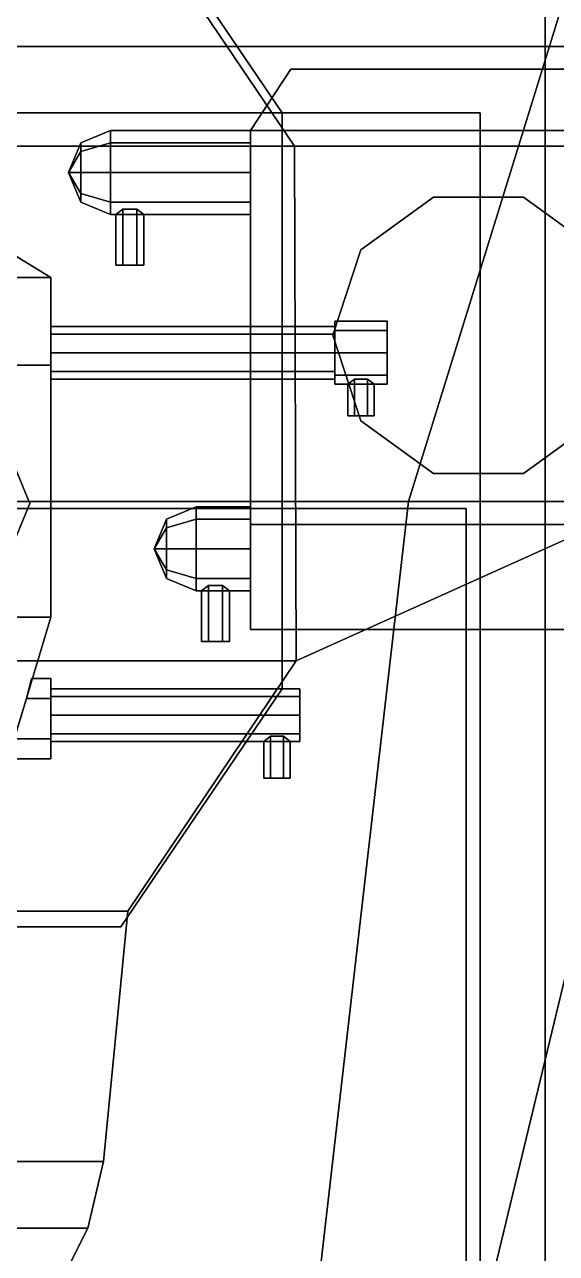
# Model space of a CAD drawing. Extents: x -14 to 14, y -80 to 101.
# Drawn here: x 1.03 to 4.06, y -31.32 to -24.3 of the extents above; entities that cross this region are included whole.
import ezdxf

# ---------------------------------------------------------------- set-up
doc = ezdxf.new("R2010")
doc.units = 0
doc.layers.get('0').update_dxf_attribs({"linetype": 'CONTINUOUS'})
for name, color, linetype in [('CITADELLE', 3, 'CONTINUOUS'), ('PLATFORMS', 6, 'CONTINUOUS'), ('RANGEFINDERS', 2, 'CONTINUOUS'), ('SUPERSTRUCTURE', 4, 'CONTINUOUS')]:
    doc.layers.add(name, color=color, linetype=linetype)

msp = doc.modelspace()

# ---------------------------------------------------------------- linework, layer by layer
for points in [[(3.22, -27.03, -9.44), (0, -27.03, -9.55), (0, -21.15, -9.55), (5.04, -21.15, -9.44)], [(4.77, -27.03, -9.34), (3.22, -27.03, -9.44), (5.04, -21.15, -9.44), (6.52, -21.15, -9.34)], [(2.55, -32.88, -9.44), (0, -32.88, -9.55), (0, -27.03, -9.55), (3.22, -27.03, -9.44)], [(3.36, -32.88, -9.34), (2.55, -32.88, -9.44), (3.22, -27.03, -9.44), (4.77, -27.03, -9.34)], [(4.38, -32.88, -9.21), (3.36, -32.88, -9.34), (4.77, -27.03, -9.34), (5.96, -27.03, -9.21)]]:
    msp.add_3dface(points)
at = {"layer": 'CITADELLE'}
for points in [[(12.11, -12.91, 4.59), (-12.11, -12.91, 4.59), (-11.83, -24.43, 4.59), (11.83, -24.43, 4.59)], [(11.83, -24.43, 4.59), (-11.83, -24.43, 4.59), (-11.47, -35.15, 4.59), (11.47, -35.15, 4.59)]]:
    msp.add_3dface(points, dxfattribs=at)
at = {"layer": 'PLATFORMS'}
for points in [[(-4, -18.15, 12.63), (-4, -31.47, 12.63), (4, -31.47, 12.63), (4, -18.15, 12.63)], [(4, -31.47, 12.48), (0, -39.75, 12.48), (0, -18.15, 12.48), (4, -18.15, 12.48)], [(1.12, -20.5, 29.33), (1.1631, -20.4448, 29.4), (7.2229, -25.1793, 29.4), (7.1798, -25.2344, 29.33)], [(1.1631, -20.4448, 29.4), (1.12, -20.5, 29.47), (7.1798, -25.2344, 29.47), (7.2229, -25.1793, 29.4)], [(1.12, -20.5, 29.47), (1.0769, -20.5552, 29.4), (7.1367, -25.2896, 29.4), (7.1798, -25.2344, 29.47)], [(1.0769, -20.5552, 29.4), (1.12, -20.5, 29.33), (7.1798, -25.2344, 29.33), (7.1367, -25.2896, 29.4)], [(4, -21.36, 12.63), (4, -31.47, 12.63), (4, -31.47, 12.48), (4, -21.36, 12.48)], [(2.57, -25, 16.79), (-2.57, -25, 16.79), (-1.66, -23.65, 16.79), (1.66, -23.65, 16.79)], [(-1.66, -23.65, 16.94), (-2.57, -25, 16.94), (2.57, -25, 16.94), (1.66, -23.65, 16.94)], [(1.66, -23.65, 16.94), (2.57, -25, 16.94), (2.57, -25, 16.79), (1.66, -23.65, 16.79)], [(-3.63, -24.81, 7.4), (3.63, -24.81, 7.4), (3.63, -24.81, 7.25), (-3.63, -24.81, 7.25)], [(-3.63, -32.64, 7.4), (3.63, -32.64, 7.4), (3.63, -24.81, 7.4), (-3.63, -24.81, 7.4)], [(3.63, -24.81, 7.25), (3.63, -32.64, 7.25), (-3.63, -32.64, 7.25), (-3.63, -24.81, 7.25)], [(3.63, -24.81, 7.4), (3.63, -32.64, 7.4), (3.63, -32.64, 7.25), (3.63, -24.81, 7.25)], [(2.58, -27.94, 16.79), (-2.58, -27.94, 16.79), (-2.57, -25, 16.79), (2.57, -25, 16.79)], [(-2.57, -25, 16.94), (-2.58, -27.94, 16.94), (2.58, -27.94, 16.94), (2.57, -25, 16.94)], [(4.13, -25, 16.94), (4.13, -25, 16.79), (2.57, -25, 16.79), (2.57, -25, 16.94)], [(4.13, -27.24, 16.94), (4.13, -25, 16.94), (2.57, -25, 16.94), (2.58, -27.94, 16.94)], [(2.58, -27.94, 16.79), (2.57, -25, 16.79), (4.13, -25, 16.79), (4.13, -27.24, 16.79)], [(-3.55, -27.07, 10.52), (3.55, -27.07, 10.52), (3.55, -27.07, 10.37), (-3.55, -27.07, 10.37)], [(0, -27.07, 10.52), (0, -37.81, 10.52), (3.55, -34.59, 10.52), (3.55, -27.07, 10.52)], [(3.55, -34.59, 10.37), (0, -37.81, 10.37), (0, -27.07, 10.37), (3.55, -27.07, 10.37)], [(3.55, -27.07, 10.52), (3.55, -34.59, 10.52), (3.55, -34.59, 10.37), (3.55, -27.07, 10.37)], [(2.58, -27.94, 16.94), (2.58, -27.94, 16.79), (4.13, -27.24, 16.79), (4.13, -27.24, 16.94)], [(-2.58, -27.94, 16.94), (-1.62, -29.37, 16.94), (1.62, -29.37, 16.94), (2.58, -27.94, 16.94)], [(1.62, -29.37, 16.79), (-1.62, -29.37, 16.79), (-2.58, -27.94, 16.79), (2.58, -27.94, 16.79)], [(2.58, -27.94, 16.94), (1.62, -29.37, 16.94), (1.62, -29.37, 16.79), (2.58, -27.94, 16.79)], [(-1.62, -29.37, 16.94), (-1.48, -30.8, 16.94), (1.48, -30.8, 16.94), (1.62, -29.37, 16.94)], [(1.48, -30.8, 16.79), (-1.48, -30.8, 16.79), (-1.62, -29.37, 16.79), (1.62, -29.37, 16.79)], [(1.62, -29.37, 16.94), (1.48, -30.8, 16.94), (1.48, -30.8, 16.79), (1.62, -29.37, 16.79)], [(1.39, -31.18, 16.79), (-1.39, -31.18, 16.79), (-1.48, -30.8, 16.79), (1.48, -30.8, 16.79)], [(-1.48, -30.8, 16.94), (-1.39, -31.18, 16.94), (1.39, -31.18, 16.94), (1.48, -30.8, 16.94)], [(1.48, -30.8, 16.94), (1.39, -31.18, 16.94), (1.39, -31.18, 16.79), (1.48, -30.8, 16.79)], [(-1.39, -31.18, 16.94), (-1.2, -31.56, 16.94), (1.2, -31.56, 16.94), (1.39, -31.18, 16.94)], [(1.2, -31.56, 16.79), (-1.2, -31.56, 16.79), (-1.39, -31.18, 16.79), (1.39, -31.18, 16.79)], [(1.39, -31.18, 16.94), (1.2, -31.56, 16.94), (1.2, -31.56, 16.79), (1.39, -31.18, 16.79)]]:
    msp.add_3dface(points, dxfattribs=at)
at = {"layer": 'RANGEFINDERS'}
for points in [[(2.32, -24.91, 18), (2.55, -24.56, 18), (4.69, -24.56, 18), (4.92, -24.91, 18)], [(4.92, -24.91, 20), (4.69, -24.56, 20), (2.55, -24.56, 20), (2.32, -24.91, 20)], [(2.55, -24.56, 20), (2.55, -24.56, 18), (2.32, -24.91, 18), (2.32, -24.91, 20)], [(4.69, -24.56, 20), (4.69, -24.56, 18), (2.55, -24.56, 18), (2.55, -24.56, 20)], [(1.3503, -24.9803, 19.6), (1.52, -24.91, 19.6), (1.52, -24.9803, 19.4303), (1.3503, -25.03, 19.48)], [(1.3503, -25.03, 19.72), (1.52, -24.9803, 19.7697), (1.52, -24.91, 19.6), (1.3503, -24.9803, 19.6)], [(2.32, -24.9803, 19.7697), (2.32, -24.91, 19.6), (1.52, -24.91, 19.6), (1.52, -24.9803, 19.7697)], [(2.32, -24.91, 19.6), (2.32, -24.9803, 19.4303), (1.52, -24.9803, 19.4303), (1.52, -24.91, 19.6)], [(2.32, -27.76, 18), (2.32, -24.91, 18), (4.92, -24.91, 18), (4.92, -27.76, 18)], [(4.92, -27.16, 20), (4.92, -24.91, 20), (2.32, -24.91, 20), (2.32, -27.16, 20)], [(2.32, -24.91, 19), (2.32, -24.91, 18), (2.32, -27.76, 18), (2.32, -27.76, 19)], [(2.32, -24.91, 20), (2.32, -24.91, 19), (2.32, -27.76, 19), (2.32, -27.16, 20)], [(1.28, -25.15, 19.6), (1.3503, -24.9803, 19.6), (1.3503, -25.03, 19.48), (1.28, -25.15, 19.6)], [(1.28, -25.15, 19.6), (1.3503, -25.03, 19.72), (1.3503, -24.9803, 19.6), (1.28, -25.15, 19.6)], [(1.3503, -25.03, 19.48), (1.52, -24.9803, 19.4303), (1.52, -25.15, 19.36), (1.3503, -25.15, 19.4303)], [(1.3503, -25.15, 19.7697), (1.52, -25.15, 19.84), (1.52, -24.9803, 19.7697), (1.3503, -25.03, 19.72)], [(2.32, -25.15, 19.84), (2.32, -24.9803, 19.7697), (1.52, -24.9803, 19.7697), (1.52, -25.15, 19.84)], [(2.32, -24.9803, 19.4303), (2.32, -25.15, 19.36), (1.52, -25.15, 19.36), (1.52, -24.9803, 19.4303)], [(1.28, -25.15, 19.6), (1.3503, -25.03, 19.48), (1.3503, -25.15, 19.4303), (1.28, -25.15, 19.6)], [(1.28, -25.15, 19.6), (1.3503, -25.15, 19.7697), (1.3503, -25.03, 19.72), (1.28, -25.15, 19.6)], [(1.28, -25.15, 19.6), (1.3503, -25.15, 19.4303), (1.3503, -25.27, 19.48), (1.28, -25.15, 19.6)], [(1.28, -25.15, 19.6), (1.3503, -25.27, 19.48), (1.3503, -25.3197, 19.6), (1.28, -25.15, 19.6)], [(1.28, -25.15, 19.6), (1.3503, -25.3197, 19.6), (1.3503, -25.27, 19.72), (1.28, -25.15, 19.6)], [(1.28, -25.15, 19.6), (1.3503, -25.27, 19.72), (1.3503, -25.15, 19.7697), (1.28, -25.15, 19.6)], [(1.3503, -25.15, 19.4303), (1.52, -25.15, 19.36), (1.52, -25.3197, 19.4303), (1.3503, -25.27, 19.48)], [(1.3503, -25.27, 19.72), (1.52, -25.3197, 19.7697), (1.52, -25.15, 19.84), (1.3503, -25.15, 19.7697)], [(2.32, -25.3197, 19.7697), (2.32, -25.15, 19.84), (1.52, -25.15, 19.84), (1.52, -25.3197, 19.7697)], [(2.32, -25.15, 19.36), (2.32, -25.3197, 19.4303), (1.52, -25.3197, 19.4303), (1.52, -25.15, 19.36)], [(1.18, -25.75, 21.85), (0.36, -25.25, 21.58), (-0.36, -25.25, 21.58), (-1.18, -25.75, 21.85)], [(-1.18, -25.75, 19.92), (-0.36, -25.25, 19.92), (0.36, -25.25, 19.92), (1.18, -25.75, 19.92)], [(1.18, -25.75, 19.92), (0.36, -25.25, 19.92), (0.36, -25.25, 21.58), (1.18, -25.75, 21.85)], [(1.3503, -25.27, 19.48), (1.52, -25.3197, 19.4303), (1.52, -25.39, 19.6), (1.3503, -25.3197, 19.6)], [(1.3503, -25.3197, 19.6), (1.52, -25.39, 19.6), (1.52, -25.3197, 19.7697), (1.3503, -25.27, 19.72)], [(2.32, -25.39, 19.6), (2.32, -25.3197, 19.7697), (1.52, -25.3197, 19.7697), (1.52, -25.39, 19.6)], [(2.32, -25.3197, 19.4303), (2.32, -25.39, 19.6), (1.52, -25.39, 19.6), (1.52, -25.3197, 19.4303)], [(3.3635, -25.2906, 16.94), (2.9485, -25.5921, 16.94), (2.9485, -25.5921, 18), (3.3635, -25.2906, 18)], [(3.8765, -25.2906, 16.94), (3.3635, -25.2906, 16.94), (3.3635, -25.2906, 18), (3.8765, -25.2906, 18)], [(4.2915, -25.5921, 16.94), (3.8765, -25.2906, 16.94), (3.8765, -25.2906, 18), (4.2915, -25.5921, 18)], [(1.59, -25.36, 19.6693), (1.55, -25.39, 19.6), (1.55, -25.68, 19.6), (1.59, -25.68, 19.6693)], [(1.55, -25.39, 19.6), (1.59, -25.36, 19.5307), (1.59, -25.68, 19.5307), (1.55, -25.68, 19.6)], [(1.67, -25.36, 19.6693), (1.59, -25.36, 19.6693), (1.59, -25.68, 19.6693), (1.67, -25.68, 19.6693)], [(1.59, -25.36, 19.5307), (1.67, -25.36, 19.5307), (1.67, -25.68, 19.5307), (1.59, -25.68, 19.5307)], [(1.71, -25.39, 19.6), (1.67, -25.36, 19.6693), (1.67, -25.68, 19.6693), (1.71, -25.68, 19.6)], [(1.67, -25.36, 19.5307), (1.71, -25.39, 19.6), (1.71, -25.68, 19.6), (1.67, -25.68, 19.5307)], [(2.9485, -25.5921, 16.94), (2.79, -26.08, 16.94), (2.79, -26.08, 18), (2.9485, -25.5921, 18)], [(1.67, -25.68, 19.6693), (1.59, -25.68, 19.6693), (1.55, -25.68, 19.6), (1.71, -25.68, 19.6)], [(1.71, -25.68, 19.6), (1.55, -25.68, 19.6), (1.59, -25.68, 19.5307), (1.67, -25.68, 19.5307)], [(1.18, -26.25, 22.07), (1.18, -25.75, 21.85), (-1.18, -25.75, 21.85), (-1.18, -26.25, 22.07)], [(-1.18, -27.69, 19.92), (-1.18, -25.75, 19.92), (1.18, -25.75, 19.92), (1.18, -27.69, 19.92)], [(1.18, -26.25, 19.92), (1.18, -25.75, 19.92), (1.18, -25.75, 21.85), (1.18, -26.25, 22.07)], [(1.18, -26.03, 21.02), (1.18, -26.0739, 21.1261), (2.8, -26.0739, 21.1261), (2.8, -26.03, 21.02)], [(1.18, -26.0739, 20.9139), (1.18, -26.03, 21.02), (2.8, -26.03, 21.02), (2.8, -26.0739, 20.9139)], [(2.8, -26.0527, 20.8927), (2.8, -26, 21.02), (3.1, -26, 21.02), (3.1, -26.0527, 20.8927)], [(2.8, -26, 21.02), (2.8, -26.0527, 21.1473), (3.1, -26.0527, 21.1473), (3.1, -26, 21.02)], [(2.8, -26.0739, 20.9139), (2.8, -26.03, 21.02), (2.8, -26, 21.02), (2.8, -26.0527, 20.8927)], [(2.8, -26.03, 21.02), (2.8, -26.0739, 21.1261), (2.8, -26.0527, 21.1473), (2.8, -26, 21.02)], [(3.1, -26.18, 20.84), (3.1, -26.0527, 20.8927), (3.1, -26, 21.02), (3.1, -26.3073, 20.8927)], [(3.1, -26.3073, 20.8927), (3.1, -26, 21.02), (3.1, -26.0527, 21.1473), (3.1, -26.36, 21.02)], [(1.18, -26.0739, 21.1261), (1.18, -26.18, 21.17), (2.8, -26.18, 21.17), (2.8, -26.0739, 21.1261)], [(1.18, -26.18, 20.87), (1.18, -26.0739, 20.9139), (2.8, -26.0739, 20.9139), (2.8, -26.18, 20.87)], [(2.79, -26.08, 16.94), (2.9485, -26.5679, 16.94), (2.9485, -26.5679, 18), (2.79, -26.08, 18)], [(2.8, -26.18, 20.84), (2.8, -26.0527, 20.8927), (3.1, -26.0527, 20.8927), (3.1, -26.18, 20.84)], [(2.8, -26.0527, 21.1473), (2.8, -26.18, 21.2), (3.1, -26.18, 21.2), (3.1, -26.0527, 21.1473)], [(2.8, -26.18, 20.87), (2.8, -26.0739, 20.9139), (2.8, -26.0527, 20.8927), (2.8, -26.18, 20.84)], [(2.8, -26.0739, 21.1261), (2.8, -26.18, 21.17), (2.8, -26.18, 21.2), (2.8, -26.0527, 21.1473)], [(3.1, -26.36, 21.02), (3.1, -26.0527, 21.1473), (3.1, -26.18, 21.2), (3.1, -26.3073, 21.1473)], [(1.18, -26.18, 21.17), (1.18, -26.2861, 21.1261), (2.8, -26.2861, 21.1261), (2.8, -26.18, 21.17)], [(1.18, -26.2861, 20.9139), (1.18, -26.18, 20.87), (2.8, -26.18, 20.87), (2.8, -26.2861, 20.9139)], [(2.8, -26.3073, 20.8927), (2.8, -26.18, 20.84), (3.1, -26.18, 20.84), (3.1, -26.3073, 20.8927)], [(2.8, -26.18, 21.2), (2.8, -26.3073, 21.1473), (3.1, -26.3073, 21.1473), (3.1, -26.18, 21.2)], [(2.8, -26.18, 21.17), (2.8, -26.2861, 21.1261), (2.8, -26.3073, 21.1473), (2.8, -26.18, 21.2)], [(2.8, -26.2861, 20.9139), (2.8, -26.18, 20.87), (2.8, -26.18, 20.84), (2.8, -26.3073, 20.8927)], [(1.18, -27.69, 22.07), (1.18, -26.25, 22.07), (-1.18, -26.25, 22.07), (-1.18, -27.69, 22.07)], [(1.18, -27.69, 19.92), (1.18, -26.25, 19.92), (1.18, -26.25, 22.07), (1.18, -27.69, 22.07)], [(1.06, -27.04, 16.94), (0.7495, -26.2905, 16.94), (0.7495, -26.2905, 19.92), (1.06, -27.04, 19.92)], [(1.18, -26.2861, 21.1261), (1.18, -26.33, 21.02), (2.8, -26.33, 21.02), (2.8, -26.2861, 21.1261)], [(1.18, -26.33, 21.02), (1.18, -26.2861, 20.9139), (2.8, -26.2861, 20.9139), (2.8, -26.33, 21.02)], [(2.8, -26.2861, 21.1261), (2.8, -26.33, 21.02), (2.8, -26.36, 21.02), (2.8, -26.3073, 21.1473)], [(2.8, -26.33, 21.02), (2.8, -26.2861, 20.9139), (2.8, -26.3073, 20.8927), (2.8, -26.36, 21.02)], [(2.8, -26.36, 21.02), (2.8, -26.3073, 20.8927), (3.1, -26.3073, 20.8927), (3.1, -26.36, 21.02)], [(2.8, -26.3073, 21.1473), (2.8, -26.36, 21.02), (3.1, -26.36, 21.02), (3.1, -26.3073, 21.1473)], [(2.875, -26.36, 21.02), (2.9125, -26.33, 20.955), (2.9125, -26.54, 20.955), (2.875, -26.54, 21.02)], [(2.9125, -26.33, 21.085), (2.875, -26.36, 21.02), (2.875, -26.54, 21.02), (2.9125, -26.54, 21.085)], [(2.9125, -26.33, 20.955), (2.9875, -26.33, 20.955), (2.9875, -26.54, 20.955), (2.9125, -26.54, 20.955)], [(2.9875, -26.33, 21.085), (2.9125, -26.33, 21.085), (2.9125, -26.54, 21.085), (2.9875, -26.54, 21.085)], [(2.9875, -26.33, 20.955), (3.025, -26.36, 21.02), (3.025, -26.54, 21.02), (2.9875, -26.54, 20.955)], [(3.025, -26.36, 21.02), (2.9875, -26.33, 21.085), (2.9875, -26.54, 21.085), (3.025, -26.54, 21.02)], [(2.9125, -26.54, 20.955), (2.9875, -26.54, 20.955), (3.025, -26.54, 21.02), (2.875, -26.54, 21.02)], [(2.875, -26.54, 21.02), (3.025, -26.54, 21.02), (2.9875, -26.54, 21.085), (2.9125, -26.54, 21.085)], [(2.9485, -26.5679, 16.94), (3.3635, -26.8694, 16.94), (3.3635, -26.8694, 18), (2.9485, -26.5679, 18)], [(3.8765, -26.8694, 16.94), (4.2915, -26.5679, 16.94), (4.2915, -26.5679, 18), (3.8765, -26.8694, 18)], [(3.3635, -26.8694, 16.94), (3.8765, -26.8694, 16.94), (3.8765, -26.8694, 18), (3.3635, -26.8694, 18)], [(0.7495, -27.7895, 16.94), (1.06, -27.04, 16.94), (1.06, -27.04, 19.92), (0.7495, -27.7895, 19.92)], [(1.8403, -27.18, 19.01), (2.01, -27.1303, 19.0597), (2.01, -27.06, 18.89), (1.8403, -27.1303, 18.89)], [(1.8403, -27.1303, 18.89), (2.01, -27.06, 18.89), (2.01, -27.1303, 18.7203), (1.8403, -27.18, 18.77)], [(2.32, -27.06, 18.89), (2.32, -27.1303, 18.7203), (2.01, -27.1303, 18.7203), (2.01, -27.06, 18.89)], [(2.32, -27.1303, 19.0597), (2.32, -27.06, 18.89), (2.01, -27.06, 18.89), (2.01, -27.1303, 19.0597)], [(1.77, -27.3, 18.89), (1.8403, -27.18, 19.01), (1.8403, -27.1303, 18.89), (1.77, -27.3, 18.89)], [(1.77, -27.3, 18.89), (1.8403, -27.1303, 18.89), (1.8403, -27.18, 18.77), (1.77, -27.3, 18.89)], [(1.8403, -27.3, 19.0597), (2.01, -27.3, 19.13), (2.01, -27.1303, 19.0597), (1.8403, -27.18, 19.01)], [(1.8403, -27.18, 18.77), (2.01, -27.1303, 18.7203), (2.01, -27.3, 18.65), (1.8403, -27.3, 18.7203)], [(2.32, -27.1303, 18.7203), (2.32, -27.3, 18.65), (2.01, -27.3, 18.65), (2.01, -27.1303, 18.7203)], [(2.32, -27.3, 19.13), (2.32, -27.1303, 19.0597), (2.01, -27.1303, 19.0597), (2.01, -27.3, 19.13)], [(2.32, -27.16, 20), (2.32, -27.76, 19), (4.92, -27.76, 19), (4.92, -27.16, 20)], [(1.77, -27.3, 18.89), (1.8403, -27.3, 19.0597), (1.8403, -27.18, 19.01), (1.77, -27.3, 18.89)], [(1.77, -27.3, 18.89), (1.8403, -27.18, 18.77), (1.8403, -27.3, 18.7203), (1.77, -27.3, 18.89)], [(1.77, -27.3, 18.89), (1.8403, -27.42, 19.01), (1.8403, -27.3, 19.0597), (1.77, -27.3, 18.89)], [(1.77, -27.3, 18.89), (1.8403, -27.4697, 18.89), (1.8403, -27.42, 19.01), (1.77, -27.3, 18.89)], [(1.77, -27.3, 18.89), (1.8403, -27.42, 18.77), (1.8403, -27.4697, 18.89), (1.77, -27.3, 18.89)], [(1.77, -27.3, 18.89), (1.8403, -27.3, 18.7203), (1.8403, -27.42, 18.77), (1.77, -27.3, 18.89)], [(1.8403, -27.42, 19.01), (2.01, -27.4697, 19.0597), (2.01, -27.3, 19.13), (1.8403, -27.3, 19.0597)], [(1.8403, -27.3, 18.7203), (2.01, -27.3, 18.65), (2.01, -27.4697, 18.7203), (1.8403, -27.42, 18.77)], [(2.32, -27.3, 18.65), (2.32, -27.4697, 18.7203), (2.01, -27.4697, 18.7203), (2.01, -27.3, 18.65)], [(2.32, -27.4697, 19.0597), (2.32, -27.3, 19.13), (2.01, -27.3, 19.13), (2.01, -27.4697, 19.0597)], [(1.8403, -27.4697, 18.89), (2.01, -27.54, 18.89), (2.01, -27.4697, 19.0597), (1.8403, -27.42, 19.01)], [(1.8403, -27.42, 18.77), (2.01, -27.4697, 18.7203), (2.01, -27.54, 18.89), (1.8403, -27.4697, 18.89)], [(2.32, -27.4697, 18.7203), (2.32, -27.54, 18.89), (2.01, -27.54, 18.89), (2.01, -27.4697, 18.7203)], [(2.32, -27.54, 18.89), (2.32, -27.4697, 19.0597), (2.01, -27.4697, 19.0597), (2.01, -27.54, 18.89)], [(2.04, -27.54, 18.89), (2.08, -27.51, 18.8207), (2.08, -27.83, 18.8207), (2.04, -27.83, 18.89)], [(2.08, -27.51, 18.9593), (2.04, -27.54, 18.89), (2.04, -27.83, 18.89), (2.08, -27.83, 18.9593)], [(2.08, -27.51, 18.8207), (2.16, -27.51, 18.8207), (2.16, -27.83, 18.8207), (2.08, -27.83, 18.8207)], [(2.16, -27.51, 18.9593), (2.08, -27.51, 18.9593), (2.08, -27.83, 18.9593), (2.16, -27.83, 18.9593)], [(2.16, -27.51, 18.8207), (2.2, -27.54, 18.89), (2.2, -27.83, 18.89), (2.16, -27.83, 18.8207)], [(2.2, -27.54, 18.89), (2.16, -27.51, 18.9593), (2.16, -27.83, 18.9593), (2.2, -27.83, 18.89)], [(0.97, -28.39, 22.07), (1.18, -27.69, 22.07), (-1.18, -27.69, 22.07), (-0.97, -28.39, 22.07)], [(-0.97, -28.39, 19.92), (-1.18, -27.69, 19.92), (1.18, -27.69, 19.92), (0.97, -28.39, 19.92)], [(0.97, -28.39, 19.92), (1.18, -27.69, 19.92), (1.18, -27.69, 22.07), (0.97, -28.39, 22.07)], [(2.32, -27.76, 19), (2.32, -27.76, 18), (4.92, -27.76, 18), (4.92, -27.76, 19)], [(2.2, -27.83, 18.89), (2.04, -27.83, 18.89), (2.08, -27.83, 18.8207), (2.16, -27.83, 18.8207)], [(2.16, -27.83, 18.9593), (2.08, -27.83, 18.9593), (2.04, -27.83, 18.89), (2.2, -27.83, 18.89)], [(1.04, -28.155, 21.0108), (1.07, -28.04, 21.21), (1.18, -28.04, 21.21), (1.18, -28.155, 21.0108)], [(1.07, -28.04, 21.61), (1.04, -28.155, 21.8092), (1.18, -28.155, 21.8092), (1.18, -28.04, 21.61)], [(1.07, -28.04, 21.21), (1.07, -28.04, 21.61), (1.18, -28.04, 21.61), (1.18, -28.04, 21.21)], [(1.18, -28.5, 21.21), (1.18, -28.04, 21.21), (1.18, -28.04, 21.61), (1.18, -28.5, 21.61)], [(1.18, -28.385, 21.0108), (1.18, -28.155, 21.0108), (1.18, -28.04, 21.21), (1.18, -28.5, 21.21)], [(1.18, -28.5, 21.61), (1.18, -28.04, 21.61), (1.18, -28.155, 21.8092), (1.18, -28.385, 21.8092)], [(1.18, -28.1, 21.45), (1.18, -28.1439, 21.5561), (2.6, -28.1439, 21.5561), (2.6, -28.1, 21.45)], [(1.18, -28.1439, 21.3439), (1.18, -28.1, 21.45), (2.6, -28.1, 21.45), (2.6, -28.1439, 21.3439)], [(1.18, -28.1439, 21.5561), (1.18, -28.25, 21.6), (2.6, -28.25, 21.6), (2.6, -28.1439, 21.5561)], [(1.18, -28.25, 21.3), (1.18, -28.1439, 21.3439), (2.6, -28.1439, 21.3439), (2.6, -28.25, 21.3)], [(2.6, -28.25, 21.3), (2.6, -28.1439, 21.3439), (2.6, -28.1, 21.45), (2.6, -28.3561, 21.3439)], [(2.6, -28.3561, 21.3439), (2.6, -28.1, 21.45), (2.6, -28.1439, 21.5561), (2.6, -28.4, 21.45)], [(2.6, -28.4, 21.45), (2.6, -28.1439, 21.5561), (2.6, -28.25, 21.6), (2.6, -28.3561, 21.5561)], [(0.97, -28.385, 21.0108), (1.04, -28.155, 21.0108), (1.18, -28.155, 21.0108), (1.18, -28.385, 21.0108)], [(1.04, -28.155, 21.8092), (0.97, -28.385, 21.8092), (1.18, -28.385, 21.8092), (1.18, -28.155, 21.8092)], [(1.18, -28.25, 21.6), (1.18, -28.3561, 21.5561), (2.6, -28.3561, 21.5561), (2.6, -28.25, 21.6)], [(1.18, -28.3561, 21.3439), (1.18, -28.25, 21.3), (2.6, -28.25, 21.3), (2.6, -28.3561, 21.3439)], [(1.18, -28.4, 21.45), (1.18, -28.3561, 21.3439), (2.6, -28.3561, 21.3439), (2.6, -28.4, 21.45)], [(1.18, -28.3561, 21.5561), (1.18, -28.4, 21.45), (2.6, -28.4, 21.45), (2.6, -28.3561, 21.5561)], [(0.93, -28.5, 21.21), (0.97, -28.385, 21.0108), (1.18, -28.385, 21.0108), (1.18, -28.5, 21.21)], [(0.97, -28.385, 21.8092), (0.93, -28.5, 21.61), (1.18, -28.5, 21.61), (1.18, -28.385, 21.8092)], [(2.395, -28.4, 21.45), (2.4325, -28.37, 21.385), (2.4325, -28.61, 21.385), (2.395, -28.61, 21.45)], [(2.4325, -28.37, 21.515), (2.395, -28.4, 21.45), (2.395, -28.61, 21.45), (2.4325, -28.61, 21.515)], [(2.4325, -28.37, 21.385), (2.5075, -28.37, 21.385), (2.5075, -28.61, 21.385), (2.4325, -28.61, 21.385)], [(2.5075, -28.37, 21.515), (2.4325, -28.37, 21.515), (2.4325, -28.61, 21.515), (2.5075, -28.61, 21.515)], [(2.5075, -28.37, 21.385), (2.545, -28.4, 21.45), (2.545, -28.61, 21.45), (2.5075, -28.61, 21.385)], [(2.545, -28.4, 21.45), (2.5075, -28.37, 21.515), (2.5075, -28.61, 21.515), (2.545, -28.61, 21.45)], [(0.93, -28.5, 21.61), (0.93, -28.5, 21.21), (1.18, -28.5, 21.21), (1.18, -28.5, 21.61)], [(2.395, -28.61, 21.45), (2.545, -28.61, 21.45), (2.5075, -28.61, 21.515), (2.4325, -28.61, 21.515)], [(2.4325, -28.61, 21.385), (2.5075, -28.61, 21.385), (2.545, -28.61, 21.45), (2.395, -28.61, 21.45)]]:
    msp.add_3dface(points, dxfattribs=at)
at = {"layer": 'SUPERSTRUCTURE'}
for points in [[(2.5, -24.81, 4.59), (1.58, -23.45, 4.59), (1.58, -23.45, 16.79), (2.5, -24.81, 16.79)], [(2.5, -28.1, 4.59), (2.5, -24.81, 4.59), (2.5, -24.81, 16.79), (2.5, -28.1, 16.79)], [(2.5, -28.1, 16.79), (1.58, -29.46, 16.79), (1.58, -29.46, 4.59), (2.5, -28.1, 4.59)], [(1.58, -29.46, 16.79), (-1.58, -29.46, 16.79), (-1.58, -29.46, 4.59), (1.58, -29.46, 4.59)]]:
    msp.add_3dface(points, dxfattribs=at)

doc.saveas('drawing.dxf')
